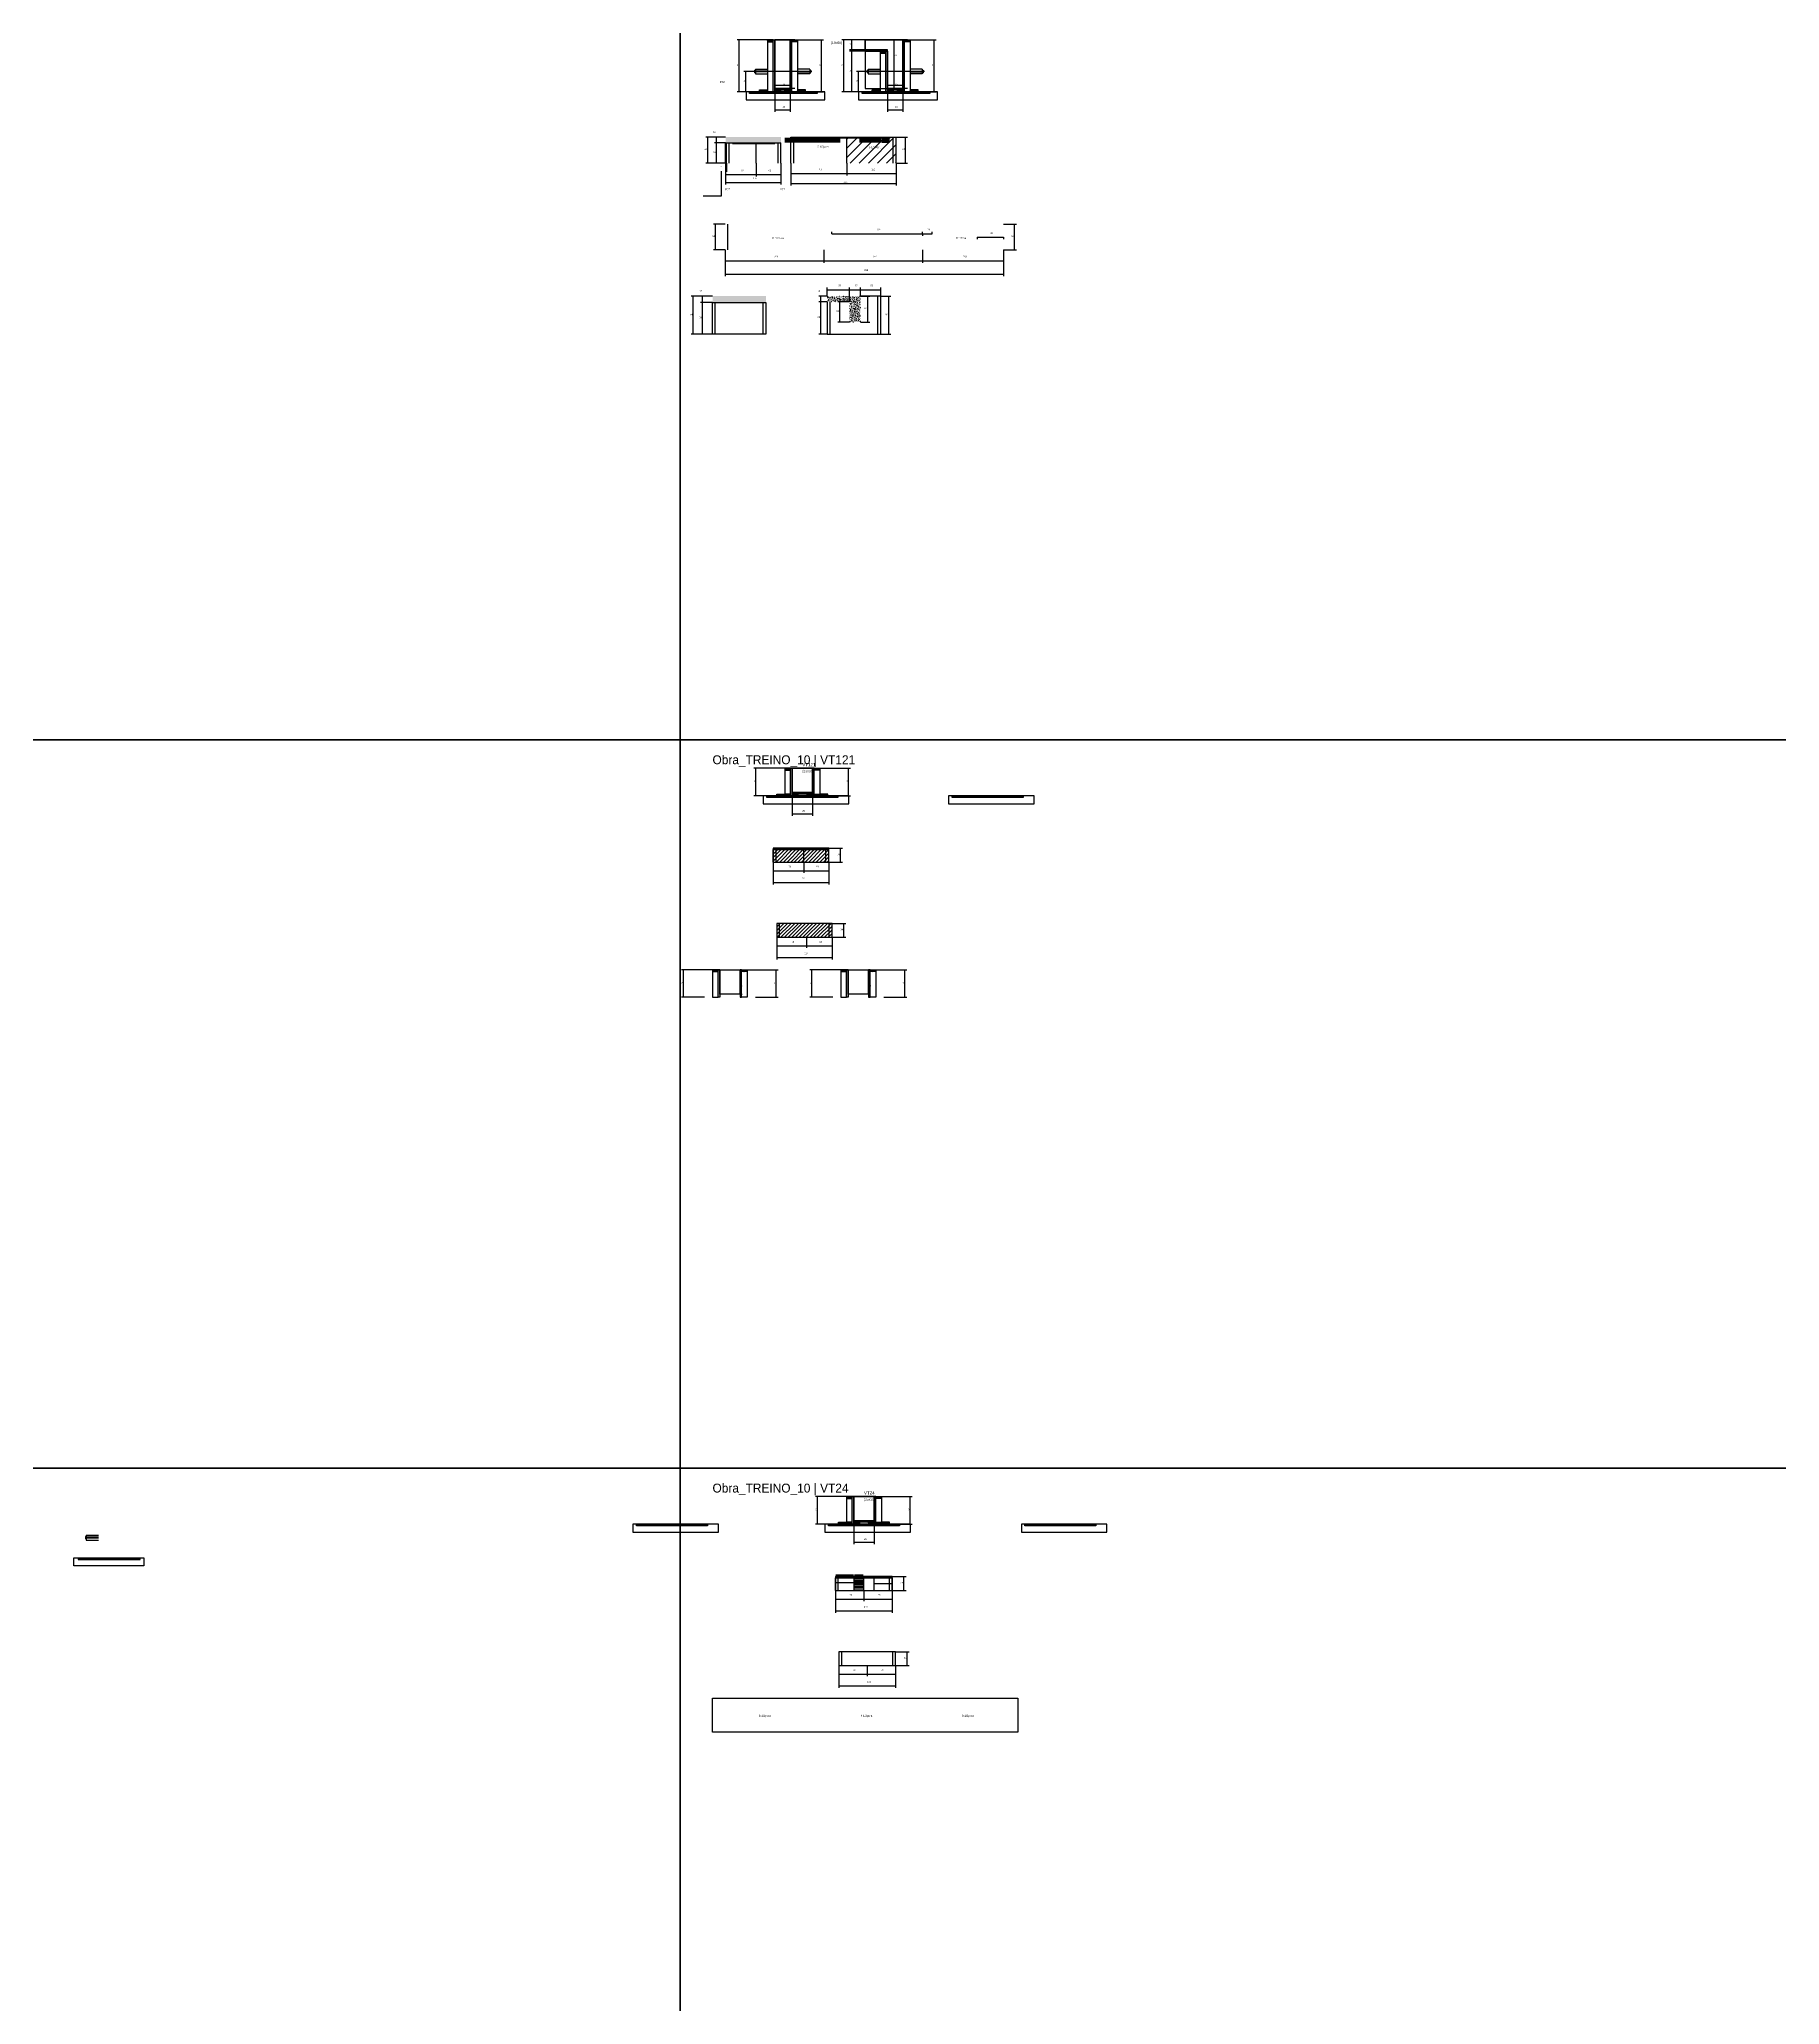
# Model space of a CAD drawing. Header units: metres. Extents: x -41 to 34840, y -36000 to 1848.
# Drawn here: x 21616 to 25918, y -17526 to -12668 of the extents above; entities that cross this region are included whole.
import ezdxf

# ---------------------------------------------------------------- set-up
doc = ezdxf.new("R2010")
doc.units = ezdxf.units.M
for name, color, linetype in [('barrote', 126, 'Continuous'), ('CELL_BORDER', 8, 'Continuous'), ('CONCRETO', 251, 'Continuous'), ('COTA', 4, 'Continuous'), ('Cota Seção (2x)', 4, 'Continuous'), ('Hachura', 253, 'Continuous'), ('LABEL_ID', 3, 'Continuous'), ('Madeira', 126, 'Continuous'), ('NOMENCLATURA', 7, 'Continuous'), ('Painéis', 200, 'Continuous'), ('REAPROVEITAMENTO', 251, 'Continuous'), ('SARR_2.2x7', 40, 'Continuous'), ('SCO-___-LAJ', 4, 'Continuous'), ('TENSOR', 2, 'Continuous'), ('Texto Seção', 7, 'Continuous')]:
    doc.layers.add(name, color=color, linetype=linetype)

msp = doc.modelspace()

# ---------------------------------------------------------------- hatches: boundary and pattern name
at = {"layer": 'COTA'}
h = msp.add_hatch(dxfattribs=at)
h.set_pattern_fill('AR-CONC', scale=0.03)
h.paths.add_polyline_path([(23449.2, -12910.1), (23312.2, -12910.1), (23312.2, -12910.1), (23312.2, -12924.1), (23312.2, -12924.1), (23449.2, -12924.1), (23449.2, -12924.1), (23449.2, -12910.1)])
h = msp.add_hatch(dxfattribs=at)
h.set_pattern_fill('AR-CONC', scale=0.03)
h.paths.add_polyline_path([(23412, -13303.2), (23280, -13303.2), (23280, -13319.2), (23411.9, -13319.2)])
h = msp.add_hatch(dxfattribs=at)
h.set_pattern_fill('AR-CONC', scale=0.03)
h.paths.add_polyline_path([(23618.7, -13317.2), (23563.8, -13317.2), (23563.8, -13317.2), (23563.8, -13303.2), (23563.8, -13303.2), (23645.7, -13303.2), (23645.7, -13303.2), (23645.7, -13367.2), (23645.7, -13367.2), (23618.7, -13367.2), (23618.7, -13367.2), (23618.7, -13317.2)])
at = {"layer": 'Hachura'}
h = msp.add_hatch(dxfattribs=at)
h.set_pattern_fill('ANSI31', scale=0.5)
h.paths.add_polyline_path([(23430.2, -12674.4), (23430.2, -12670), (23430.2, -12670), (23416.2, -12670), (23416.2, -12670), (23416.2, -12674.4), (23416.2, -12674.4), (23430.2, -12674.4)])
h = msp.add_hatch(color=8, dxfattribs=at)
h.dxf.hatch_style = 1
h.paths.add_polyline_path([(23430.2, -12670), (23434.2, -12670), (23434.2, -12670), (23434.2, -12798), (23434.2, -12798), (23430.2, -12798), (23430.2, -12798), (23430.2, -12670)])
h = msp.add_hatch(color=8, dxfattribs=at)
h.dxf.hatch_style = 1
h.paths.add_polyline_path([(23476.2, -12670), (23472.2, -12670), (23472.2, -12670), (23472.2, -12798), (23472.2, -12798), (23476.2, -12798), (23476.2, -12798), (23476.2, -12670)])
h = msp.add_hatch(dxfattribs=at)
h.set_pattern_fill('ANSI31', scale=0.5)
h.paths.add_polyline_path([(23476.2, -12674.4), (23476.2, -12670), (23476.2, -12670), (23490.2, -12670), (23490.2, -12670), (23490.2, -12674.4), (23490.2, -12674.4), (23476.2, -12674.4)])
h = msp.add_hatch(color=8, dxfattribs=at)
h.dxf.hatch_style = 1
h.paths.add_polyline_path([(23754.6, -12670), (23750.6, -12670), (23750.6, -12670), (23750.6, -12798), (23750.6, -12798), (23754.6, -12798), (23754.6, -12798), (23754.6, -12670)])
h = msp.add_hatch(dxfattribs=at)
h.set_pattern_fill('ANSI31', scale=0.5)
h.paths.add_polyline_path([(23754.6, -12674.4), (23754.6, -12670), (23754.6, -12670), (23768.6, -12670), (23768.6, -12670), (23768.6, -12674.4), (23768.6, -12674.4), (23754.6, -12674.4)])
h = msp.add_hatch(color=8, dxfattribs=at)
h.dxf.hatch_style = 1
h.paths.add_polyline_path([(23712.6, -12698), (23712.6, -12694), (23712.6, -12694), (23657, -12694), (23657, -12694), (23657, -12698), (23657, -12698), (23712.6, -12698)])
h = msp.add_hatch(dxfattribs=at)
h.set_pattern_fill('ANSI31', scale=0.5)
h.paths.add_polyline_path([(23708.6, -12702.4), (23708.6, -12698), (23708.6, -12698), (23694.6, -12698), (23694.6, -12698), (23694.6, -12702.4), (23694.6, -12702.4), (23708.6, -12702.4)])
h = msp.add_hatch(color=8, dxfattribs=at)
h.dxf.hatch_style = 1
h.paths.add_polyline_path([(23708.6, -12698), (23712.6, -12698), (23712.6, -12698), (23712.6, -12798), (23712.6, -12798), (23708.6, -12798), (23708.6, -12798), (23708.6, -12698)])
h = msp.add_hatch(dxfattribs=at)
h.set_pattern_fill('ANSI31', scale=0.5)
h.paths.add_polyline_path([(23396.2, -12798), (23396.2, -12793.6), (23396.2, -12793.6), (23416.2, -12793.6), (23416.2, -12793.6), (23416.2, -12798), (23416.2, -12798), (23396.2, -12798)])
h = msp.add_hatch(color=8, dxfattribs=at)
h.dxf.hatch_style = 1
h.paths.add_polyline_path([(23472.2, -12793.6), (23472.2, -12790), (23472.2, -12790), (23434.2, -12790), (23434.2, -12790), (23434.2, -12793.6), (23434.2, -12793.6), (23472.2, -12793.6)])
h = msp.add_hatch(dxfattribs=at)
h.set_pattern_fill('ANSI31', scale=0.5)
h.paths.add_polyline_path([(23434.2, -12798), (23434.2, -12793.6), (23434.2, -12793.6), (23448.2, -12793.6), (23448.2, -12793.6), (23448.2, -12798), (23448.2, -12798), (23434.2, -12798)])
h = msp.add_hatch(dxfattribs=at)
h.set_pattern_fill('ANSI31', scale=0.5)
h.paths.add_polyline_path([(23472.2, -12798), (23472.2, -12793.6), (23472.2, -12793.6), (23458.2, -12793.6), (23458.2, -12793.6), (23458.2, -12798), (23458.2, -12798), (23472.2, -12798)])
h = msp.add_hatch(dxfattribs=at)
h.set_pattern_fill('ANSI31', scale=0.5)
h.paths.add_polyline_path([(23510.2, -12798), (23510.2, -12793.6), (23510.2, -12793.6), (23490.2, -12793.6), (23490.2, -12793.6), (23490.2, -12798), (23490.2, -12798), (23510.2, -12798)])
h = msp.add_hatch(dxfattribs=at)
h.set_pattern_fill('ANSI31', scale=0.5)
h.paths.add_polyline_path([(23674.6, -12798), (23674.6, -12793.6), (23674.6, -12793.6), (23694.6, -12793.6), (23694.6, -12793.6), (23694.6, -12798), (23694.6, -12798), (23674.6, -12798)])
h = msp.add_hatch(color=8, dxfattribs=at)
h.dxf.hatch_style = 1
h.paths.add_polyline_path([(23750.6, -12793.6), (23750.6, -12790), (23750.6, -12790), (23712.6, -12790), (23712.6, -12790), (23712.6, -12793.6), (23712.6, -12793.6), (23750.6, -12793.6)])
h = msp.add_hatch(dxfattribs=at)
h.set_pattern_fill('ANSI31', scale=0.5)
h.paths.add_polyline_path([(23712.6, -12798), (23712.6, -12793.6), (23712.6, -12793.6), (23726.6, -12793.6), (23726.6, -12793.6), (23726.6, -12798), (23726.6, -12798), (23712.6, -12798)])
h = msp.add_hatch(dxfattribs=at)
h.set_pattern_fill('ANSI31', scale=0.5)
h.paths.add_polyline_path([(23750.6, -12798), (23750.6, -12793.6), (23750.6, -12793.6), (23736.6, -12793.6), (23736.6, -12793.6), (23736.6, -12798), (23736.6, -12798), (23750.6, -12798)])
h = msp.add_hatch(dxfattribs=at)
h.set_pattern_fill('ANSI31', scale=0.5)
h.paths.add_polyline_path([(23788.6, -12798), (23788.6, -12793.6), (23788.6, -12793.6), (23768.6, -12793.6), (23768.6, -12793.6), (23768.6, -12798), (23768.6, -12798), (23788.6, -12798)])
h = msp.add_hatch(dxfattribs=at)
h.set_pattern_fill('ANSI31', scale=0.5)
h.paths.add_polyline_path([(23473, -14474.4), (23473, -14470), (23473, -14470), (23459, -14470), (23459, -14470), (23459, -14474.4), (23459, -14474.4), (23473, -14474.4)])
h = msp.add_hatch(color=8, dxfattribs=at)
h.dxf.hatch_style = 1
h.paths.add_polyline_path([(23473, -14470), (23477, -14470), (23477, -14470), (23477, -14538), (23477, -14538), (23473, -14538), (23473, -14538), (23473, -14470)])
h = msp.add_hatch(color=8, dxfattribs=at)
h.dxf.hatch_style = 1
h.paths.add_polyline_path([(23531, -14470), (23527, -14470), (23527, -14470), (23527, -14538), (23527, -14538), (23531, -14538), (23531, -14538), (23531, -14470)])
h = msp.add_hatch(dxfattribs=at)
h.set_pattern_fill('ANSI31', scale=0.5)
h.paths.add_polyline_path([(23531, -14474.4), (23531, -14470), (23531, -14470), (23545, -14470), (23545, -14470), (23545, -14474.4), (23545, -14474.4), (23531, -14474.4)])
h = msp.add_hatch(dxfattribs=at)
h.set_pattern_fill('ANSI31', scale=0.5)
h.paths.add_polyline_path([(23439, -14538), (23439, -14533.6), (23439, -14533.6), (23459, -14533.6), (23459, -14533.6), (23459, -14538), (23459, -14538), (23439, -14538)])
h = msp.add_hatch(dxfattribs=at)
h.set_pattern_fill('ANSI31', scale=0.5)
h.paths.add_polyline_path([(23473, -14538), (23473, -14533.6), (23473, -14533.6), (23459, -14533.6), (23459, -14533.6), (23459, -14538), (23459, -14538), (23473, -14538)])
h = msp.add_hatch(color=8, dxfattribs=at)
h.dxf.hatch_style = 1
h.paths.add_polyline_path([(23477, -14533.6), (23477, -14530), (23477, -14530), (23527, -14530), (23527, -14530), (23527, -14533.6), (23527, -14533.6), (23477, -14533.6)])
h = msp.add_hatch(dxfattribs=at)
h.set_pattern_fill('ANSI31', scale=0.5)
h.paths.add_polyline_path([(23477, -14538), (23477, -14533.6), (23477, -14533.6), (23491, -14533.6), (23491, -14533.6), (23491, -14538), (23491, -14538), (23477, -14538)])
h = msp.add_hatch(dxfattribs=at)
h.set_pattern_fill('ANSI31', scale=0.5)
h.paths.add_polyline_path([(23527, -14538), (23527, -14533.6), (23527, -14533.6), (23513, -14533.6), (23513, -14533.6), (23513, -14538), (23513, -14538), (23527, -14538)])
h = msp.add_hatch(dxfattribs=at)
h.set_pattern_fill('ANSI31', scale=0.5)
h.paths.add_polyline_path([(23531, -14538), (23531, -14533.6), (23531, -14533.6), (23545, -14533.6), (23545, -14533.6), (23545, -14538), (23545, -14538), (23531, -14538)])
h = msp.add_hatch(dxfattribs=at)
h.set_pattern_fill('ANSI31', scale=0.5)
h.paths.add_polyline_path([(23565, -14538), (23565, -14533.6), (23565, -14533.6), (23545, -14533.6), (23545, -14533.6), (23545, -14538), (23545, -14538), (23565, -14538)])
h = msp.add_hatch(dxfattribs=at)
h.set_pattern_fill('ANSI31', scale=2)
h.paths.add_polyline_path([(23430.3, -14667.8), (23430.3, -14701.8), (23506, -14701.8), (23506, -14667.8)])
h = msp.add_hatch(dxfattribs=at)
h.set_pattern_fill('ANSI31', scale=2)
h.paths.add_polyline_path([(23506, -14667.8), (23506, -14701.8), (23567.3, -14701.8), (23567.3, -14667.8)])
h = msp.add_hatch(dxfattribs=at)
h.set_pattern_fill('ANSI31', scale=2)
h.paths.add_polyline_path([(23438.7, -14853.5), (23438.7, -14887.5), (23512.6, -14887.5), (23512.6, -14853.5)])
h = msp.add_hatch(dxfattribs=at)
h.set_pattern_fill('ANSI31', scale=2)
h.paths.add_polyline_path([(23512.6, -14853.5), (23512.6, -14887.5), (23575.5, -14887.5), (23575.5, -14853.5)])
h = msp.add_hatch(dxfattribs=at)
h.set_pattern_fill('ANSI31', scale=0.5)
h.paths.add_polyline_path([(23294, -14972.4), (23294, -14968), (23294, -14968), (23280, -14968), (23280, -14968), (23280, -14972.4), (23280, -14972.4), (23294, -14972.4)])
h = msp.add_hatch(color=8, dxfattribs=at)
h.dxf.hatch_style = 1
h.paths.add_polyline_path([(23294, -14968), (23298, -14968), (23298, -14968), (23298, -15036), (23298, -15036), (23294, -15036), (23294, -15036), (23294, -14968)])
h = msp.add_hatch(color=8, dxfattribs=at)
h.dxf.hatch_style = 1
h.paths.add_polyline_path([(23352, -14968), (23348, -14968), (23348, -14968), (23348, -15036), (23348, -15036), (23352, -15036), (23352, -15036), (23352, -14968)])
h = msp.add_hatch(dxfattribs=at)
h.set_pattern_fill('ANSI31', scale=0.5)
h.paths.add_polyline_path([(23352, -14972.4), (23352, -14968), (23352, -14968), (23366, -14968), (23366, -14968), (23366, -14972.4), (23366, -14972.4), (23352, -14972.4)])
h = msp.add_hatch(dxfattribs=at)
h.set_pattern_fill('ANSI31', scale=0.5)
h.paths.add_polyline_path([(23611.6, -14972.4), (23611.6, -14968), (23611.6, -14968), (23597.6, -14968), (23597.6, -14968), (23597.6, -14972.4), (23597.6, -14972.4), (23611.6, -14972.4)])
h = msp.add_hatch(color=8, dxfattribs=at)
h.dxf.hatch_style = 1
h.paths.add_polyline_path([(23611.6, -14968), (23615.6, -14968), (23615.6, -14968), (23615.6, -15036), (23615.6, -15036), (23611.6, -15036), (23611.6, -15036), (23611.6, -14968)])
h = msp.add_hatch(color=8, dxfattribs=at)
h.dxf.hatch_style = 1
h.paths.add_polyline_path([(23669.6, -14968), (23665.6, -14968), (23665.6, -14968), (23665.6, -15036), (23665.6, -15036), (23669.6, -15036), (23669.6, -15036), (23669.6, -14968)])
h = msp.add_hatch(dxfattribs=at)
h.set_pattern_fill('ANSI31', scale=0.5)
h.paths.add_polyline_path([(23669.6, -14972.4), (23669.6, -14968), (23669.6, -14968), (23683.6, -14968), (23683.6, -14968), (23683.6, -14972.4), (23683.6, -14972.4), (23669.6, -14972.4)])
h = msp.add_hatch(dxfattribs=at)
h.set_pattern_fill('ANSI31', scale=0.5)
h.paths.add_polyline_path([(23625.4, -16274.4), (23625.4, -16270), (23625.4, -16270), (23611.4, -16270), (23611.4, -16270), (23611.4, -16274.4), (23611.4, -16274.4), (23625.4, -16274.4)])
h = msp.add_hatch(color=8, dxfattribs=at)
h.dxf.hatch_style = 1
h.paths.add_polyline_path([(23625.4, -16270), (23629.4, -16270), (23629.4, -16270), (23629.4, -16338), (23629.4, -16338), (23625.4, -16338), (23625.4, -16338), (23625.4, -16270)])
h = msp.add_hatch(color=8, dxfattribs=at)
h.dxf.hatch_style = 1
h.paths.add_polyline_path([(23683.4, -16270), (23679.4, -16270), (23679.4, -16270), (23679.4, -16338), (23679.4, -16338), (23683.4, -16338), (23683.4, -16338), (23683.4, -16270)])
h = msp.add_hatch(dxfattribs=at)
h.set_pattern_fill('ANSI31', scale=0.5)
h.paths.add_polyline_path([(23683.4, -16274.4), (23683.4, -16270), (23683.4, -16270), (23697.4, -16270), (23697.4, -16270), (23697.4, -16274.4), (23697.4, -16274.4), (23683.4, -16274.4)])
h = msp.add_hatch(dxfattribs=at)
h.set_pattern_fill('ANSI31', scale=0.5)
h.paths.add_polyline_path([(23591.4, -16338), (23591.4, -16333.6), (23591.4, -16333.6), (23611.4, -16333.6), (23611.4, -16333.6), (23611.4, -16338), (23611.4, -16338), (23591.4, -16338)])
h = msp.add_hatch(dxfattribs=at)
h.set_pattern_fill('ANSI31', scale=0.5)
h.paths.add_polyline_path([(23625.4, -16338), (23625.4, -16333.6), (23625.4, -16333.6), (23611.4, -16333.6), (23611.4, -16333.6), (23611.4, -16338), (23611.4, -16338), (23625.4, -16338)])
h = msp.add_hatch(color=8, dxfattribs=at)
h.dxf.hatch_style = 1
h.paths.add_polyline_path([(23629.4, -16333.6), (23629.4, -16330), (23629.4, -16330), (23679.4, -16330), (23679.4, -16330), (23679.4, -16333.6), (23679.4, -16333.6), (23629.4, -16333.6)])
h = msp.add_hatch(dxfattribs=at)
h.set_pattern_fill('ANSI31', scale=0.5)
h.paths.add_polyline_path([(23629.4, -16338), (23629.4, -16333.6), (23629.4, -16333.6), (23643.4, -16333.6), (23643.4, -16333.6), (23643.4, -16338), (23643.4, -16338), (23629.4, -16338)])
h = msp.add_hatch(dxfattribs=at)
h.set_pattern_fill('ANSI31', scale=0.5)
h.paths.add_polyline_path([(23679.4, -16338), (23679.4, -16333.6), (23679.4, -16333.6), (23665.4, -16333.6), (23665.4, -16333.6), (23665.4, -16338), (23665.4, -16338), (23679.4, -16338)])
h = msp.add_hatch(dxfattribs=at)
h.set_pattern_fill('ANSI31', scale=0.5)
h.paths.add_polyline_path([(23683.4, -16338), (23683.4, -16333.6), (23683.4, -16333.6), (23697.4, -16333.6), (23697.4, -16333.6), (23697.4, -16338), (23697.4, -16338), (23683.4, -16338)])
h = msp.add_hatch(dxfattribs=at)
h.set_pattern_fill('ANSI31', scale=0.5)
h.paths.add_polyline_path([(23717.4, -16338), (23717.4, -16333.6), (23717.4, -16333.6), (23697.4, -16333.6), (23697.4, -16333.6), (23697.4, -16338), (23697.4, -16338), (23717.4, -16338)])
at = {"layer": 'REAPROVEITAMENTO'}
h = msp.add_hatch(dxfattribs=at)
h.set_pattern_fill('ANSI31', scale=5)
h.paths.add_polyline_path([(23611.9, -12910.1), (23611.9, -12974.1), (23611.9, -12974.1), (23733.9, -12974.1), (23733.9, -12974.1), (23733.9, -12910.1), (23733.9, -12910.1), (23611.9, -12910.1)])

# ---------------------------------------------------------------- linework, layer by layer
for p, q in [((23384.2, -12745), (23384.2, -12751)), ((23384.2, -12745), (23386.2, -12745)), ((23386.2, -12751), (23384.2, -12751)), ((23386.2, -12742), (23386.2, -12754)), ((23386.2, -12742), (23416.2, -12742)), ((23416.2, -12747), (23386.2, -12747)), ((23416.2, -12749), (23386.2, -12749)), ((23386.2, -12754), (23416.2, -12754)), ((23520.2, -12742), (23490.2, -12742)), ((23490.2, -12747), (23520.2, -12747)), ((23490.2, -12749), (23520.2, -12749)), ((23520.2, -12754), (23490.2, -12754)), ((23520.2, -12742), (23520.2, -12754)), ((23520.2, -12745), (23522.2, -12745)), ((23520.2, -12751), (23522.2, -12751)), ((23522.2, -12745), (23522.2, -12751)), ((23662.6, -12745), (23662.6, -12751)), ((23662.6, -12745), (23664.6, -12745)), ((23664.6, -12751), (23662.6, -12751)), ((23664.6, -12742), (23664.6, -12754)), ((23664.6, -12742), (23694.6, -12742)), ((23694.6, -12747), (23664.6, -12747)), ((23694.6, -12749), (23664.6, -12749)), ((23664.6, -12754), (23694.6, -12754)), ((23798.6, -12742), (23768.6, -12742)), ((23768.6, -12747), (23798.6, -12747)), ((23768.6, -12749), (23798.6, -12749)), ((23798.6, -12754), (23768.6, -12754)), ((23798.6, -12742), (23798.6, -12754)), ((23798.6, -12745), (23800.6, -12745)), ((23798.6, -12751), (23800.6, -12751)), ((23800.6, -12745), (23800.6, -12751)), ((21730.1, -16368.4), (21730.1, -16374.4)), ((21730.1, -16368.4), (21732.1, -16368.4)), ((21732.1, -16365.4), (21732.1, -16377.4)), ((21732.1, -16365.4), (21762.1, -16365.4)), ((21732.1, -16374.4), (21730.1, -16374.4)), ((21762.1, -16370.4), (21732.1, -16370.4)), ((21762.1, -16372.4), (21732.1, -16372.4)), ((21732.1, -16377.4), (21762.1, -16377.4))]:
    msp.add_line(p, q)
at = {"layer": 'barrote'}
for points in [[(23362.8, -12818), (23558, -12818), (23558, -12798), (23362.8, -12798)], [(23641.2, -12818), (23836.3, -12818), (23836.3, -12798), (23641.2, -12798)], [(23405.5, -14558), (23617.1, -14558), (23617.1, -14538), (23405.5, -14538)], [(23863.7, -14558), (24075.3, -14558), (24075.3, -14538), (23863.7, -14538)], [(23083.2, -16358), (23294.8, -16358), (23294.8, -16338), (23083.2, -16338)], [(23557.9, -16358), (23769.5, -16358), (23769.5, -16338), (23557.9, -16338)], [(24043.4, -16358), (24254.9, -16358), (24254.9, -16338), (24043.4, -16338)], [(21874.5, -16441.3), (21701.5, -16441.3), (21701.5, -16421.3), (21874.5, -16421.3)]]:
    msp.add_lwpolyline(points, close=True, dxfattribs=at)
at = {"layer": 'CELL_BORDER'}
for points in [[(20300, -14400), (23200, -14400), (23200, -12600), (20300, -12600)], [(23200, -14400), (26100, -14400), (26100, -12600), (23200, -12600)], [(20300, -16200), (23200, -16200), (23200, -14400), (20300, -14400)], [(23200, -16200), (26100, -16200), (26100, -14400), (23200, -14400)], [(20300, -18000), (23200, -18000), (23200, -16200), (20300, -16200)], [(23200, -18000), (26100, -18000), (26100, -16200), (23200, -16200)]]:
    msp.add_lwpolyline(points, close=True, dxfattribs=at)
at = {"layer": 'CONCRETO'}
for points in [[(23434.2, -12670), (23434.2, -12670), (23472.2, -12670), (23472.2, -12698), (23472.2, -12698), (23472.2, -12790), (23434.2, -12790), (23434.2, -12670)], [(23434.2, -12790), (23472.2, -12790), (23472.2, -12670), (23434.2, -12670)], [(23657, -12694), (23657, -12670), (23750.6, -12670), (23750.6, -12698), (23750.6, -12698), (23750.6, -12790), (23712.6, -12790), (23712.6, -12694)], [(23657, -12790), (23750.6, -12790), (23750.6, -12670), (23657, -12670)], [(23477, -14470), (23477, -14470), (23477, -14470), (23477, -14470), (23527, -14470), (23527, -14470), (23527, -14470), (23527, -14530), (23477, -14530), (23477, -14470)], [(23477, -14530), (23527, -14530), (23527, -14470), (23477, -14470)], [(23298, -14968), (23298, -14968), (23298, -14968), (23298, -14968), (23348, -14968), (23348, -14968), (23348, -14968), (23348, -15028), (23298, -15028), (23298, -14968)], [(23615.6, -14968), (23615.6, -14968), (23615.6, -14968), (23615.6, -14968), (23665.6, -14968), (23665.6, -14968), (23665.6, -14968), (23665.6, -15028), (23615.6, -15028), (23615.6, -14968)], [(23629.4, -16270), (23629.4, -16270), (23629.4, -16270), (23629.4, -16270), (23679.4, -16270), (23679.4, -16270), (23679.4, -16270), (23679.4, -16330), (23629.4, -16330), (23629.4, -16270)], [(23629.4, -16330), (23679.4, -16330), (23679.4, -16270), (23629.4, -16270)]]:
    msp.add_lwpolyline(points, close=True, dxfattribs=at)
at = {"layer": 'COTA'}
for p, q in [((23416.2, -12670), (23340.6, -12670)), ((23345.6, -12798), (23345.6, -12670)), ((23490.2, -12670), (23554.1, -12670)), ((23549.1, -12798), (23549.1, -12670)), ((23657, -12670), (23599.6, -12670)), ((23604.6, -12798), (23604.6, -12670)), ((23657, -12670), (23619, -12670)), ((23624, -12694), (23624, -12670)), ((23768.6, -12670), (23832.5, -12670)), ((23827.5, -12798), (23827.5, -12670)), ((23657, -12694), (23619, -12694)), ((23657, -12698), (23619, -12698)), ((23624, -12798), (23624, -12698)), ((23380.9, -12748), (23357.4, -12748)), ((23362.4, -12798), (23362.4, -12748)), ((23659.3, -12748), (23635.8, -12748)), ((23640.8, -12798), (23640.8, -12748)), ((23400.6, -12798), (23340.6, -12798)), ((23380.9, -12798), (23357.4, -12798)), ((23434.2, -12798), (23434.2, -12847.7)), ((23472.2, -12798), (23472.2, -12847.7)), ((23505.8, -12798), (23554.1, -12798)), ((23679, -12798), (23599.6, -12798)), ((23679, -12798), (23619, -12798)), ((23659.3, -12798), (23635.8, -12798)), ((23712.6, -12798), (23712.6, -12847.7)), ((23750.6, -12798), (23750.6, -12847.7)), ((23784.2, -12798), (23832.5, -12798)), ((23434.2, -12842.7), (23472.2, -12842.7)), ((23712.6, -12842.7), (23750.6, -12842.7)), ((23312.2, -12910.1), (23263.2, -12910.1)), ((23268.2, -12974.1), (23268.2, -12910.1)), ((23312.2, -12910.1), (23284.8, -12910.1)), ((23289.8, -12924.1), (23289.8, -12910.1)), ((23733.9, -12910.1), (23762.3, -12910.1)), ((23757.3, -12974.1), (23757.3, -12910.1)), ((23312.2, -12924.1), (23284.8, -12924.1)), ((23312.2, -12924.1), (23284.8, -12924.1)), ((23289.8, -12974.1), (23289.8, -12924.1)), ((23312.2, -12974.1), (23263.2, -12974.1)), ((23312.2, -12974.1), (23284.8, -12974.1)), ((23312.2, -12974.1), (23312.2, -13007.4)), ((23312.2, -12974.1), (23312.2, -13027.2)), ((23312.2, -12974.1), (23312.2, -12995.8)), ((23312.2, -12990.8), (23314.2, -12990.8)), ((23312.2, -13002.4), (23388.2, -13002.4)), ((23314.2, -12974.1), (23314.2, -12995.8)), ((23388.2, -12974.1), (23388.2, -13007.4)), ((23388.2, -12974.1), (23388.2, -13007.4)), ((23388.2, -13002.4), (23449.2, -13002.4)), ((23449.2, -12974.1), (23449.2, -13007.4)), ((23449.2, -12974.1), (23449.2, -13027.2)), ((23473.9, -12974.1), (23473.9, -13005.1)), ((23473.9, -12974.1), (23473.9, -13029.6)), ((23473.9, -13000.1), (23611.9, -13000.1)), ((23611.9, -12974.1), (23611.9, -13005.1)), ((23611.9, -12974.1), (23611.9, -13005.1)), ((23611.9, -13000.1), (23733.9, -13000.1)), ((23733.9, -12974.1), (23733.9, -13005.1)), ((23733.9, -12974.1), (23733.9, -13029.6)), ((23733.9, -12974.1), (23762.3, -12974.1)), ((23312.2, -13022.2), (23449.2, -13022.2)), ((23473.9, -13024.6), (23733.9, -13024.6)), ((23311.3, -13189), (23311.3, -13254)), ((23311.3, -13189), (23311.3, -13220.5)), ((23555.3, -13189), (23555.3, -13220.5)), ((23555.3, -13189), (23555.3, -13220.5)), ((23799.3, -13189), (23799.3, -13220.5)), ((23799.3, -13189), (23799.3, -13220.5)), ((23999.3, -13189), (23999.3, -13220.5)), ((23999.3, -13189), (23999.3, -13254)), ((23311.3, -13215.5), (23555.3, -13215.5)), ((23311.3, -13249), (23999.3, -13249)), ((23555.3, -13215.5), (23799.3, -13215.5)), ((23799.3, -13215.5), (23999.3, -13215.5)), ((23280, -13303.2), (23227.6, -13303.2)), ((23232.6, -13397.2), (23232.6, -13303.2)), ((23280, -13303.2), (23250.6, -13303.2)), ((23255.6, -13319.2), (23255.6, -13303.2)), ((23563.8, -13303.2), (23543, -13303.2)), ((23548, -13317.2), (23548, -13303.2)), ((23563.8, -13303.2), (23563.8, -13282.2)), ((23563.8, -13287.2), (23618.7, -13287.2)), ((23618.7, -13317.2), (23618.7, -13282.2)), ((23618.7, -13317.2), (23618.7, -13282.2)), ((23618.7, -13287.2), (23645.7, -13287.2)), ((23645.7, -13303.2), (23645.7, -13282.2)), ((23645.7, -13303.2), (23645.7, -13282.2)), ((23645.7, -13287.2), (23695.7, -13287.2)), ((23645.7, -13303.2), (23669, -13303.2)), ((23664, -13367.2), (23664, -13303.2)), ((23695.7, -13303.2), (23695.7, -13282.2)), ((23695.7, -13303.2), (23720.8, -13303.2)), ((23715.8, -13397.2), (23715.8, -13303.2)), ((23280, -13319.2), (23250.6, -13319.2)), ((23280, -13319.2), (23250.6, -13319.2)), ((23255.6, -13397.2), (23255.6, -13319.2)), ((23563.8, -13317.2), (23543, -13317.2)), ((23563.8, -13317.2), (23543, -13317.2)), ((23548, -13397.2), (23548, -13317.2)), ((23618.7, -13317.2), (23589.7, -13317.2)), ((23594.7, -13367.2), (23594.7, -13317.2)), ((23280, -13397.2), (23227.6, -13397.2)), ((23280, -13397.2), (23250.6, -13397.2)), ((23563.8, -13397.2), (23543, -13397.2)), ((23618.7, -13367.2), (23589.7, -13367.2)), ((23645.7, -13367.2), (23669, -13367.2)), ((23695.7, -13397.2), (23720.8, -13397.2)), ((23477, -14470), (23382.3, -14470)), ((23387.3, -14538), (23387.3, -14470)), ((23545, -14470), (23621.5, -14470)), ((23616.5, -14538), (23616.5, -14470)), ((23439, -14538), (23382.3, -14538)), ((23477, -14533.6), (23477, -14587.7)), ((23527, -14533.6), (23527, -14587.7)), ((23565, -14538), (23621.5, -14538)), ((23477, -14582.7), (23527, -14582.7)), ((23567.3, -14667.8), (23601.2, -14667.8)), ((23596.2, -14701.8), (23596.2, -14667.8)), ((23430.3, -14701.8), (23430.3, -14757.2)), ((23430.3, -14701.8), (23430.3, -14728.2)), ((23506, -14701.8), (23506, -14728.2)), ((23506, -14701.8), (23506, -14728.2)), ((23567.3, -14701.8), (23601.2, -14701.8)), ((23567.3, -14701.8), (23567.3, -14757.2)), ((23567.3, -14701.8), (23567.3, -14728.2)), ((23430.3, -14723.2), (23506, -14723.2)), ((23430.3, -14752.2), (23567.3, -14752.2)), ((23506, -14723.2), (23567.3, -14723.2)), ((23575.5, -14853.5), (23609.4, -14853.5)), ((23604.4, -14887.5), (23604.4, -14853.5)), ((23438.7, -14887.5), (23438.7, -14943)), ((23438.7, -14887.5), (23438.7, -14913.9)), ((23438.7, -14908.9), (23512.6, -14908.9)), ((23512.6, -14887.5), (23512.6, -14913.9)), ((23512.6, -14887.5), (23512.6, -14913.9)), ((23512.6, -14908.9), (23575.5, -14908.9)), ((23575.5, -14887.5), (23609.4, -14887.5)), ((23575.5, -14887.5), (23575.5, -14943)), ((23575.5, -14887.5), (23575.5, -14913.9)), ((23438.7, -14938), (23575.5, -14938)), ((23298, -14968), (23203.3, -14968)), ((23208.3, -15036), (23208.3, -14968)), ((23366, -14968), (23442.5, -14968)), ((23437.5, -15036), (23437.5, -14968)), ((23615.6, -14968), (23520.9, -14968)), ((23525.9, -15036), (23525.9, -14968)), ((23683.6, -14968), (23760.1, -14968)), ((23755.1, -15036), (23755.1, -14968)), ((23260, -15036), (23203.3, -15036)), ((23386, -15036), (23442.5, -15036)), ((23577.6, -15036), (23520.9, -15036)), ((23703.6, -15036), (23760.1, -15036)), ((23629.4, -16270), (23534.7, -16270)), ((23539.7, -16338), (23539.7, -16270)), ((23697.4, -16270), (23773.9, -16270)), ((23768.9, -16338), (23768.9, -16270)), ((23591.4, -16338), (23534.7, -16338)), ((23629.4, -16333.6), (23629.4, -16387.7)), ((23679.4, -16333.6), (23679.4, -16387.7)), ((23717.4, -16338), (23773.9, -16338)), ((23629.4, -16382.7), (23679.4, -16382.7)), ((23724.4, -16467.8), (23758.3, -16467.8)), ((23724.4, -16501.8), (23758.3, -16501.8)), ((23753.3, -16501.8), (23753.3, -16467.8)), ((23732.4, -16653.5), (23766.4, -16653.5)), ((23761.4, -16687.5), (23761.4, -16653.5)), ((23732.4, -16687.5), (23766.4, -16687.5))]:
    msp.add_line(p, q, dxfattribs=at)
at = {"layer": 'Cota Seção (2x)'}
for p, q in [((23483.2, -12670), (23466.7, -12670)), ((23471.7, -12790), (23471.7, -12670)), ((23761.6, -12670), (23724.1, -12670)), ((23729.1, -12790), (23729.1, -12670)), ((23434.2, -12798), (23434.2, -12777)), ((23434.2, -12782), (23472.2, -12782)), ((23483.2, -12790), (23466.7, -12790)), ((23472.2, -12798), (23472.2, -12777)), ((23712.6, -12798), (23712.6, -12777)), ((23712.6, -12782), (23750.6, -12782)), ((23761.6, -12790), (23724.1, -12790)), ((23750.6, -12798), (23750.6, -12777)), ((23311.3, -13125), (23282.6, -13125)), ((23287.6, -13189), (23287.6, -13125)), ((23575.3, -13148.8), (23575.3, -13143.8)), ((23575.3, -13148.8), (23799.3, -13148.8)), ((23799.3, -13148.8), (23799.3, -13143.8)), ((23799.3, -13148.1), (23799.3, -13153.8)), ((23799.3, -13148.8), (23823.3, -13148.8)), ((23823.3, -13148.8), (23823.3, -13143.8)), ((23934.3, -13157), (23934.3, -13162.6)), ((23934.3, -13157.6), (23999.3, -13157.6)), ((23999.3, -13125), (24031.6, -13125)), ((23999.3, -13157), (23999.3, -13162.6)), ((24026.6, -13189), (24026.6, -13125)), ((23311.3, -13189), (23282.6, -13189)), ((23999.3, -13189), (24031.6, -13189)), ((23527, -14530), (23527, -14470)), ((23527, -14470), (23532, -14470)), ((23527, -14530), (23532, -14530)), ((23348, -15028), (23348, -14968)), ((23348, -14968), (23353, -14968)), ((23665.6, -15028), (23665.6, -14968)), ((23665.6, -14968), (23670.6, -14968)), ((23348, -15028), (23353, -15028)), ((23665.6, -15028), (23670.6, -15028)), ((23679.4, -16330), (23679.4, -16270)), ((23679.4, -16270), (23684.4, -16270)), ((23679.4, -16330), (23684.4, -16330)), ((23584, -16501.8), (23584, -16557.3)), ((23584, -16501.8), (23584, -16528.2)), ((23654.2, -16501.8), (23654.2, -16528.2)), ((23654.2, -16501.8), (23654.2, -16528.2)), ((23724.4, -16501.8), (23724.4, -16557.3)), ((23724.4, -16501.8), (23724.4, -16528.2)), ((23584, -16523.2), (23654.2, -16523.2)), ((23584, -16552.3), (23724.4, -16552.3)), ((23654.2, -16523.2), (23724.4, -16523.2)), ((23592.5, -16687.5), (23592.5, -16743)), ((23592.5, -16687.5), (23592.5, -16713.9)), ((23592.5, -16708.9), (23662.5, -16708.9)), ((23662.5, -16687.5), (23662.5, -16713.9)), ((23662.5, -16687.5), (23662.5, -16713.9)), ((23662.5, -16708.9), (23732.4, -16708.9)), ((23732.4, -16687.5), (23732.4, -16743)), ((23732.4, -16687.5), (23732.4, -16713.9)), ((23592.5, -16738), (23732.4, -16738))]:
    msp.add_line(p, q, dxfattribs=at)
at = {"layer": 'Madeira'}
for points in [[(23430.2, -12674.4), (23430.2, -12670), (23416.2, -12670), (23416.2, -12674.4)], [(23430.2, -12670), (23416.2, -12670), (23416.2, -12798), (23430.2, -12798)], [(23476.2, -12674.4), (23476.2, -12670), (23490.2, -12670), (23490.2, -12674.4)], [(23476.2, -12670), (23490.2, -12670), (23490.2, -12798), (23476.2, -12798)], [(23754.6, -12674.4), (23754.6, -12670), (23768.6, -12670), (23768.6, -12674.4)], [(23754.6, -12670), (23768.6, -12670), (23768.6, -12798), (23754.6, -12798)], [(23708.6, -12702.4), (23708.6, -12698), (23694.6, -12698), (23694.6, -12702.4)], [(23708.6, -12698), (23694.6, -12698), (23694.6, -12798), (23708.6, -12798)], [(23362.8, -12818), (23558, -12818), (23558, -12798), (23362.8, -12798)], [(23396.2, -12798), (23396.2, -12793.6), (23416.2, -12793.6), (23416.2, -12798)], [(23434.2, -12798), (23434.2, -12793.6), (23448.2, -12793.6), (23448.2, -12798)], [(23472.2, -12798), (23472.2, -12793.6), (23458.2, -12793.6), (23458.2, -12798)], [(23510.2, -12798), (23510.2, -12793.6), (23490.2, -12793.6), (23490.2, -12798)], [(23641.2, -12818), (23836.3, -12818), (23836.3, -12798), (23641.2, -12798)], [(23674.6, -12798), (23674.6, -12793.6), (23694.6, -12793.6), (23694.6, -12798)], [(23712.6, -12798), (23712.6, -12793.6), (23726.6, -12793.6), (23726.6, -12798)], [(23750.6, -12798), (23750.6, -12793.6), (23736.6, -12793.6), (23736.6, -12798)], [(23788.6, -12798), (23788.6, -12793.6), (23768.6, -12793.6), (23768.6, -12798)], [(23473, -14474.4), (23473, -14470), (23459, -14470), (23459, -14474.4)], [(23473, -14470), (23459, -14470), (23459, -14538), (23473, -14538)], [(23531, -14474.4), (23531, -14470), (23545, -14470), (23545, -14474.4)], [(23531, -14470), (23545, -14470), (23545, -14538), (23531, -14538)], [(23405.5, -14558), (23617.1, -14558), (23617.1, -14538), (23405.5, -14538)], [(23439, -14538), (23439, -14533.6), (23459, -14533.6), (23459, -14538)], [(23473, -14538), (23473, -14533.6), (23459, -14533.6), (23459, -14538)], [(23477, -14538), (23477, -14533.6), (23491, -14533.6), (23491, -14538)], [(23527, -14538), (23527, -14533.6), (23513, -14533.6), (23513, -14538)], [(23531, -14538), (23531, -14533.6), (23545, -14533.6), (23545, -14538)], [(23565, -14538), (23565, -14533.6), (23545, -14533.6), (23545, -14538)], [(23294, -14972.4), (23294, -14968), (23280, -14968), (23280, -14972.4)], [(23294, -14968), (23280, -14968), (23280, -15036), (23294, -15036)], [(23352, -14972.4), (23352, -14968), (23366, -14968), (23366, -14972.4)], [(23352, -14968), (23366, -14968), (23366, -15036), (23352, -15036)], [(23611.6, -14972.4), (23611.6, -14968), (23597.6, -14968), (23597.6, -14972.4)], [(23611.6, -14968), (23597.6, -14968), (23597.6, -15036), (23611.6, -15036)], [(23669.6, -14972.4), (23669.6, -14968), (23683.6, -14968), (23683.6, -14972.4)], [(23669.6, -14968), (23683.6, -14968), (23683.6, -15036), (23669.6, -15036)], [(23625.4, -16274.4), (23625.4, -16270), (23611.4, -16270), (23611.4, -16274.4)], [(23625.4, -16270), (23611.4, -16270), (23611.4, -16338), (23625.4, -16338)], [(23683.4, -16274.4), (23683.4, -16270), (23697.4, -16270), (23697.4, -16274.4)], [(23683.4, -16270), (23697.4, -16270), (23697.4, -16338), (23683.4, -16338)], [(23557.9, -16358), (23769.5, -16358), (23769.5, -16338), (23557.9, -16338)], [(23591.4, -16338), (23591.4, -16333.6), (23611.4, -16333.6), (23611.4, -16338)], [(23625.4, -16338), (23625.4, -16333.6), (23611.4, -16333.6), (23611.4, -16338)], [(23629.4, -16338), (23629.4, -16333.6), (23643.4, -16333.6), (23643.4, -16338)], [(23679.4, -16338), (23679.4, -16333.6), (23665.4, -16333.6), (23665.4, -16338)], [(23683.4, -16338), (23683.4, -16333.6), (23697.4, -16333.6), (23697.4, -16338)], [(23717.4, -16338), (23717.4, -16333.6), (23697.4, -16333.6), (23697.4, -16338)]]:
    msp.add_lwpolyline(points, close=True, dxfattribs=at)
at = {"layer": 'NOMENCLATURA'}
for p, q in [((23302, -13055.2), (23302, -12994.1)), ((23257, -13055.2), (23302, -13055.2))]:
    msp.add_line(p, q, dxfattribs=at)
at = {"layer": 'Painéis'}
for p, q in [((23434.2, -12798), (23434.2, -12670)), ((23472.2, -12798), (23472.2, -12670)), ((23657, -12694), (23712.6, -12694)), ((23657, -12698), (23657, -12694)), ((23712.6, -12698), (23712.6, -12694)), ((23712.6, -12798), (23712.6, -12698)), ((23434.2, -12790), (23472.2, -12790)), ((23434.2, -12793.6), (23434.2, -12790)), ((23472.2, -12793.6), (23472.2, -12790)), ((23712.6, -12790), (23750.6, -12790)), ((23712.6, -12793.6), (23712.6, -12790)), ((23473.9, -12910.1), (23733.9, -12910.1)), ((23473.9, -12974.1), (23473.9, -12910.1)), ((23611.9, -12974.1), (23611.9, -12910.1)), ((23733.9, -12974.1), (23733.9, -12910.1)), ((23312.2, -12924.1), (23449.2, -12924.1)), ((23312.2, -12974.1), (23312.2, -12924.1)), ((23314.2, -12974.1), (23314.2, -12924.1)), ((23388.2, -12974.1), (23388.2, -12924.1)), ((23449.2, -12974.1), (23449.2, -12924.1)), ((23477, -14538), (23477, -14470)), ((23527, -14538), (23527, -14470)), ((23477, -14530), (23527, -14530)), ((23477, -14533.6), (23477, -14530)), ((23527, -14533.6), (23527, -14530)), ((23430.3, -14667.8), (23567.3, -14667.8)), ((23506, -14701.8), (23506, -14667.8)), ((23567.3, -14701.8), (23567.3, -14667.8)), ((23430.3, -14670.8), (23506, -14670.8)), ((23430.3, -14701.8), (23430.3, -14670.8)), ((23430.3, -14701.8), (23567.3, -14701.8)), ((23430.3, -14701.8), (23506, -14701.8)), ((23506, -14701.8), (23506, -14670.8)), ((23506, -14670.8), (23567.3, -14670.8)), ((23506, -14701.8), (23506, -14670.8)), ((23506, -14701.8), (23567.3, -14701.8)), ((23567.3, -14701.8), (23567.3, -14670.8)), ((23629.4, -16338), (23629.4, -16270)), ((23679.4, -16338), (23679.4, -16270)), ((23629.4, -16330), (23679.4, -16330)), ((23629.4, -16333.6), (23629.4, -16330)), ((23679.4, -16333.6), (23679.4, -16330)), ((23584, -16467.8), (23724.4, -16467.8)), ((23584, -16470.8), (23629.8, -16470.8)), ((23584, -16501.8), (23584, -16470.8)), ((23584, -16501.8), (23724.4, -16501.8)), ((23584, -16501.8), (23629.8, -16501.8)), ((23629.8, -16501.8), (23629.8, -16470.8)), ((23629.8, -16470.8), (23653.8, -16470.8)), ((23629.8, -16501.8), (23629.8, -16470.8)), ((23629.8, -16501.8), (23653.8, -16501.8)), ((23653.8, -16501.8), (23653.8, -16470.8)), ((23653.8, -16470.8), (23679.8, -16470.8)), ((23653.8, -16501.8), (23653.8, -16470.8)), ((23653.8, -16501.8), (23679.8, -16501.8)), ((23654.2, -16501.8), (23654.2, -16467.8)), ((23679.8, -16501.8), (23679.8, -16470.8)), ((23679.8, -16470.8), (23724.8, -16470.8)), ((23679.8, -16501.8), (23679.8, -16470.8)), ((23679.8, -16501.8), (23724.8, -16501.8)), ((23724.4, -16501.8), (23724.4, -16467.8)), ((23724.8, -16501.8), (23724.8, -16470.8))]:
    msp.add_line(p, q, dxfattribs=at)
for points in [[(23430.2, -12670), (23434.2, -12670), (23434.2, -12798), (23430.2, -12798)], [(23476.2, -12670), (23472.2, -12670), (23472.2, -12798), (23476.2, -12798)], [(23754.6, -12670), (23750.6, -12670), (23750.6, -12798), (23754.6, -12798)], [(23712.6, -12698), (23712.6, -12694), (23657, -12694), (23657, -12698)], [(23708.6, -12698), (23712.6, -12698), (23712.6, -12798), (23708.6, -12798)], [(23472.2, -12793.6), (23472.2, -12790), (23434.2, -12790), (23434.2, -12793.6)], [(23750.6, -12793.6), (23750.6, -12790), (23712.6, -12790), (23712.6, -12793.6)], [(23280, -13319.2), (23411.9, -13319.2), (23411.9, -13397.2), (23280, -13397.2)], [(23473, -14470), (23477, -14470), (23477, -14538), (23473, -14538)], [(23531, -14470), (23527, -14470), (23527, -14538), (23531, -14538)], [(23477, -14533.6), (23477, -14530), (23527, -14530), (23527, -14533.6)], [(23430.3, -14701.8), (23567.3, -14701.8), (23567.3, -14667.8), (23430.3, -14667.8)], [(23438.7, -14887.5), (23575.5, -14887.5), (23575.5, -14853.5), (23438.7, -14853.5)], [(23294, -14968), (23298, -14968), (23298, -15036), (23294, -15036)], [(23352, -14968), (23348, -14968), (23348, -15036), (23352, -15036)], [(23611.6, -14968), (23615.6, -14968), (23615.6, -15036), (23611.6, -15036)], [(23669.6, -14968), (23665.6, -14968), (23665.6, -15036), (23669.6, -15036)], [(23625.4, -16270), (23629.4, -16270), (23629.4, -16338), (23625.4, -16338)], [(23683.4, -16270), (23679.4, -16270), (23679.4, -16338), (23683.4, -16338)], [(23629.4, -16333.6), (23629.4, -16330), (23679.4, -16330), (23679.4, -16333.6)], [(23584, -16501.8), (23724.4, -16501.8), (23724.4, -16467.8), (23584, -16467.8)], [(23592.5, -16687.5), (23732.4, -16687.5), (23732.4, -16653.5), (23592.5, -16653.5)], [(23280, -16768), (24035, -16768), (24035, -16852), (23280, -16852)]]:
    msp.add_lwpolyline(points, close=True, dxfattribs=at)
msp.add_lwpolyline([(23563.8, -13317.2), (23563.8, -13397.2), (23695.7, -13397.2), (23695.7, -13303.2), (23645.7, -13303.2)], dxfattribs=at)
at = {"layer": 'SARR_2.2x7'}
for p, q in [((23458.5, -12912.4), (23595.5, -12912.4)), ((23458.5, -12914.8), (23595.5, -12914.8)), ((23458.5, -12917.1), (23595.5, -12917.1)), ((23458.5, -12919.4), (23595.5, -12919.4)), ((23480.9, -12974.1), (23480.9, -12910.1)), ((23488.9, -12912.3), (23611.9, -12912.3)), ((23611.9, -12912.3), (23718.9, -12912.3)), ((23643.5, -12912.4), (23696.5, -12912.4)), ((23643.5, -12914.8), (23696.5, -12914.8)), ((23643.5, -12917.1), (23696.5, -12917.1)), ((23643.5, -12919.4), (23696.5, -12919.4)), ((23698.5, -12911.7), (23717.5, -12911.7)), ((23698.5, -12913.2), (23717.5, -12913.2)), ((23698.5, -12914.8), (23717.5, -12914.8)), ((23698.5, -12916.3), (23717.5, -12916.3)), ((23698.5, -12917.9), (23717.5, -12917.9)), ((23698.5, -12919.4), (23717.5, -12919.4)), ((23726.9, -12974.1), (23726.9, -12910.1)), ((23321.2, -12974.1), (23321.2, -12924.1)), ((23329.2, -12926.3), (23388.2, -12926.3)), ((23388.2, -12926.3), (23434.2, -12926.3)), ((23442.2, -12974.1), (23442.2, -12924.1)), ((23458.5, -12921.8), (23595.5, -12921.8)), ((23643.5, -12921.8), (23696.5, -12921.8)), ((23698.5, -12921), (23717.5, -12921)), ((23698.5, -12922.5), (23717.5, -12922.5)), ((23318.3, -13189), (23318.3, -13125)), ((23688.7, -13397.2), (23688.7, -13303.2)), ((23287, -13397.2), (23287, -13319.2)), ((23404.9, -13397.2), (23404.9, -13319.2)), ((23570.8, -13397.2), (23570.8, -13317.2)), ((23437.3, -14701.8), (23437.3, -14667.8)), ((23560.3, -14701.8), (23560.3, -14667.8)), ((23445.3, -14670), (23506, -14670)), ((23506, -14670), (23552.3, -14670)), ((23445.7, -14887.5), (23445.7, -14853.5)), ((23568.5, -14887.5), (23568.5, -14853.5)), ((23585, -16463.6), (23628.8, -16463.6)), ((23630.8, -16463.6), (23652.8, -16463.6)), ((23585, -16482.7), (23628.8, -16482.7)), ((23591, -16501.8), (23591, -16467.8)), ((23599, -16470), (23654.2, -16470)), ((23630.8, -16471.6), (23652.8, -16471.6)), ((23630.8, -16475.4), (23652.8, -16475.4)), ((23630.8, -16479.1), (23652.8, -16479.1)), ((23630.8, -16482.7), (23652.8, -16482.7)), ((23630.8, -16482.9), (23652.8, -16482.9)), ((23630.8, -16486.7), (23652.8, -16486.7)), ((23630.8, -16490.5), (23652.8, -16490.5)), ((23630.8, -16494.2), (23652.8, -16494.2)), ((23630.8, -16498), (23652.8, -16498)), ((23654.2, -16470), (23709.4, -16470)), ((23680.8, -16467.4), (23723.8, -16467.4)), ((23680.8, -16484.6), (23723.8, -16484.6)), ((23717.4, -16501.8), (23717.4, -16467.8)), ((23599.5, -16687.5), (23599.5, -16653.5)), ((23725.4, -16687.5), (23725.4, -16653.5))]:
    msp.add_line(p, q, dxfattribs=at)
at = {"layer": 'SCO-___-LAJ'}
for points in [[(23371.8, -12799.3), (23539.1, -12799.3), (23539.1, -12802.5), (23371.8, -12802.5)], [(23650.2, -12799.3), (23817.5, -12799.3), (23817.5, -12802.5), (23650.2, -12802.5)], [(23414.5, -14539.3), (23589.8, -14539.3), (23589.8, -14542.5), (23414.5, -14542.5)], [(23872.7, -14539.3), (24048, -14539.3), (24048, -14542.5), (23872.7, -14542.5)], [(23092.2, -16339.3), (23267.4, -16339.3), (23267.4, -16342.5), (23092.2, -16342.5)], [(23566.9, -16339.3), (23742.2, -16339.3), (23742.2, -16342.5), (23566.9, -16342.5)], [(24052.4, -16339.3), (24227.6, -16339.3), (24227.6, -16342.5), (24052.4, -16342.5)], [(21865.5, -16422.7), (21712.2, -16422.7), (21712.2, -16425.9), (21865.5, -16425.9)]]:
    msp.add_lwpolyline(points, close=True, dxfattribs=at)
at = {"layer": 'TENSOR'}
for p, q in [((23525.2, -12748), (23380.9, -12748)), ((23803.6, -12748), (23659.3, -12748))]:
    msp.add_line(p, q, dxfattribs=at)

# ---------------------------------------------------------------- texts
at = {"layer": 'COTA'}
for s, p in [('12', (23618.5, -12682)), ('64', (23340.1, -12734)), ('25', (23356.9, -12773)), ('64', (23543.6, -12734)), ('64', (23599.1, -12734)), ('50', (23618.5, -12748)), ('25', (23635.3, -12773)), ('64', (23822, -12734)), ('19', (23453.2, -12837.2)), ('19', (23731.6, -12837.2)), ('14', (23281.7, -12899.1)), ('64', (23260.1, -12942.1)), ('50', (23281.7, -12949.1)), ('64', (23749.2, -12942.1)), ('2', (23300.2, -12982.8)), ('76', (23350.2, -12994.3)), ('137', (23380.7, -13014)), ('61', (23418.7, -12994.3)), ('138', (23542.9, -12991.8)), ('122', (23672.9, -12992)), ('260', (23603.9, -13024.6)), ('244', (23433.3, -13207.4)), ('244', (23677.3, -13207.4)), ('200', (23899.3, -13207.4)), ('688', (23655.3, -13240.9)), ('16', (23247.5, -13292.2)), ('14', (23540, -13292.1)), ('55', (23591.3, -13279)), ('27', (23632.2, -13279.1)), ('50', (23670.7, -13279)), ('94', (23224.5, -13350.2)), ('78', (23247.5, -13358.2)), ('80', (23539.9, -13357.2)), ('50', (23586.5, -13342.2)), ('64', (23655.9, -13335.2)), ('94', (23707.7, -13350.2)), ('34', (23381.8, -14504)), ('34', (23611, -14504)), ('25', (23502, -14577.2)), ('76', (23468.1, -14715.1)), ('61', (23536.6, -14715)), ('34', (23588, -14684.8)), ('137', (23498.8, -14744)), ('74', (23475.6, -14900.7)), ('63', (23544, -14900.8)), ('34', (23596.2, -14870.5)), ('137', (23507.1, -14929.7)), ('34', (23202.8, -15002)), ('34', (23432, -15002)), ('34', (23520.4, -15002)), ('34', (23749.6, -15002)), ('34', (23534.2, -16304)), ('34', (23763.4, -16304)), ('25', (23654.4, -16377.2)), ('34', (23745.1, -16484.8)), ('34', (23753.2, -16670.5))]:
    msp.add_text(s, height=4, dxfattribs=at).set_placement(p)
at = {"layer": 'Cota Seção (2x)'}
for s, p in [('60', (23471.7, -12710)), ('60', (23729.1, -12710)), ('19', (23453.2, -12782)), ('19', (23731.6, -12782)), ('64', (23279.5, -13157)), ('224', (23687.3, -13140.7)), ('24', (23811.3, -13140.7)), ('65', (23966.8, -13149.5)), ('64', (24018.5, -13157)), ('30', (23527, -14504)), ('30', (23348, -15010)), ('30', (23665.6, -15010)), ('30', (23679.4, -16304)), ('70', (23619.1, -16515.1)), ('70', (23689.3, -16515.1)), ('140', (23654.2, -16544.2)), ('70', (23627.5, -16700.8)), ('70', (23697.4, -16700.8)), ('140', (23662.5, -16729.7))]:
    msp.add_text(s, height=4, dxfattribs=at).set_placement(p)
at = {"layer": 'LABEL_ID'}
for s, p in [('Obra_TREINO_10 | VT121', (23280, -14460)), ('Obra_TREINO_10 | VT24', (23280, -16260))]:
    msp.add_text(s, height=22, dxfattribs=at).set_placement(p)
at = {"layer": 'NOMENCLATURA'}
for s, p in [('P30', (23298.3, -12776.5)), ('5 1/2pont', (23539.3, -12936.4)), ('5 1/2pont', (23666.3, -12937.5)), ('P27', (23311.5, -13041.9)), ('P27', (23446.7, -13041.9)), ('8 1/2pont', (23428.3, -13162.1)), ('8 1/2pont', (23882.2, -13162.1)), ('8 1/2pont', (23394.8, -16814.4)), ('8 1/2pont', (23646.3, -16814.4)), ('9 1/2pont', (23896.5, -16814.4))]:
    msp.add_text(s, height=5, dxfattribs=at).set_placement(p)
at = {"layer": 'Texto Seção'}
for s, height, p in [('(19x60)', 6, (23572.4, -12680)), ('VT121', 8, (23502, -14465)), ('(25x30)', 6, (23502, -14480)), ('VT24', 8, (23654.4, -16265)), ('(25x30)', 6, (23654.4, -16280))]:
    msp.add_text(s, height=height, dxfattribs=at).set_placement(p)

doc.saveas('drawing.dxf')
